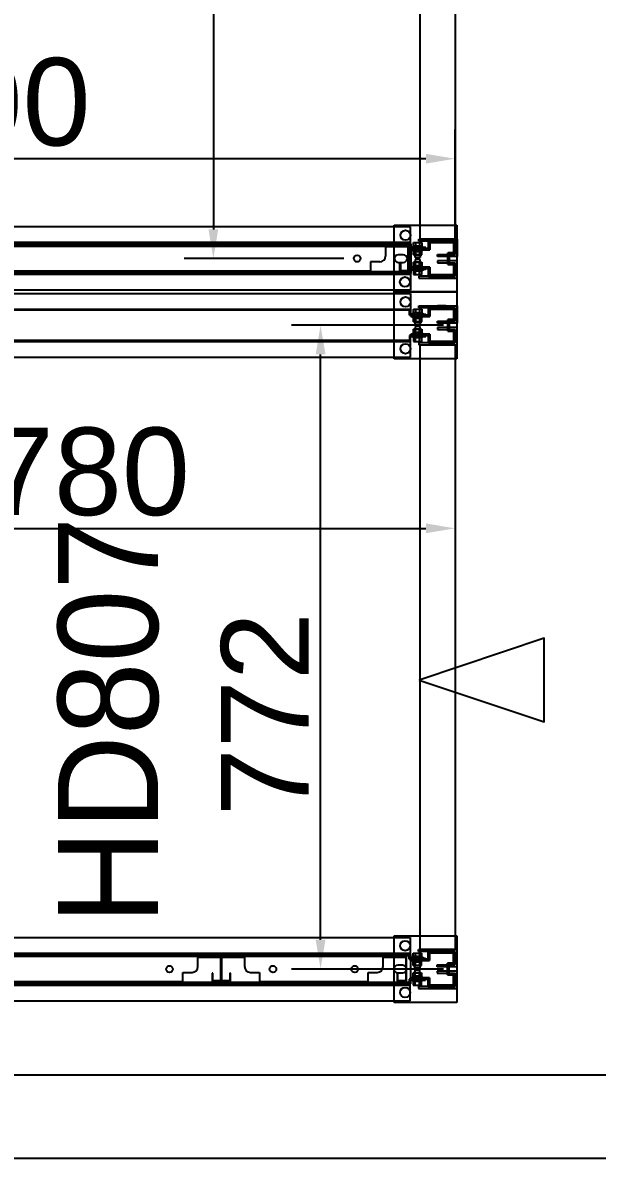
# Model space of a CAD drawing. Header units: millimetres. Extents: x 15382 to 37298, y 7351 to 31127.
# Drawn here: x 32751 to 33439, y 19558 to 20920 of the extents above; entities that cross this region are included whole.
import ezdxf

# ---------------------------------------------------------------- set-up
doc = ezdxf.new("R2010")
doc.units = ezdxf.units.MM
for name, color, linetype in [('02', 3, 'Continuous'), ('03', 6, 'Continuous'), ('04', 30, 'Continuous'), ('05', 12, 'Continuous'), ('111', 7, 'Continuous'), ('113', 3, 'Continuous'), ('114', 6, 'Continuous'), ('115', 30, 'Continuous'), ('116', 12, 'Continuous'), ('444-2', 5, 'Continuous'), ('6', 7, 'Continuous'), ('M40', 3, 'Continuous'), ('M6', 7, 'Continuous'), ('動線', 6, 'Continuous'), ('文字', 7, 'Continuous'), ('標註', 252, 'Continuous'), ('輕隔間', 30, 'Continuous')]:
    doc.layers.add(name, color=color, linetype=linetype)
doc.styles.get("Standard").update_dxf_attribs({"font": 'arial.ttf'})
doc.styles.add('新細明體', font='')
doc.styles.get('新細明體').set_extended_font_data('PMingLiU')
doc.dimstyles.new('ISO-25', dxfattribs={"dimtxt": 2.5, "dimasz": 2.5, "dimexe": 1.25, "dimexo": 0.625, "dimtad": 1, "dimtxsty": 'Standard', "dimcen": 2.5, "dimadec": 0, "dimazin": 0, "dimtfac": 1, "dimtmove": 0, "dimatfit": 3, "dimfxl": 1, "dimarcsym": 0})

# ---------------------------------------------------------------- blocks, each defined once
blk = doc.blocks.new('*D46')
at = {"layer": 'Defpoints', "color": 0, "transparency": 16777216}
for p in [(32488.8, 20535.6), (33268.8, 20535.6), (33268.8, 20313.1)]:
    blk.add_point(p, dxfattribs=at)
at = {"layer": '標註', "color": 0, "lineweight": -2, "transparency": 16777216}
for p, q in [((32488.8, 20528.6), (32488.8, 20278.1)), ((33268.8, 20528.6), (33268.8, 20278.1)), ((32523.8, 20313.1), (33233.8, 20313.1))]:
    blk.add_line(p, q, dxfattribs=at)
at = {"layer": '標註', "color": 0, "transparency": 16777216}
for points in [[(32523.8, 20319), (32523.8, 20307.3), (32488.8, 20313.1)], [(33233.8, 20319), (33233.8, 20307.3), (33268.8, 20313.1)]]:
    blk.add_solid(points, dxfattribs=at)
at = {"layer": '標註', "color": 0, "transparency": 16777216, "insert": (32828.7, 20380.7), "char_height": 105, "attachment_point": 5}
blk.add_mtext('780', dxfattribs=at)
blk = doc.blocks.new('*D47')
at = {"layer": 'Defpoints', "color": 0, "transparency": 16777216}
for p in [(33107.6, 20556.6), (33261.8, 20556.6), (33261.8, 19784.6)]:
    blk.add_point(p, dxfattribs=at)
at = {"layer": '標註', "color": 0, "lineweight": -2, "transparency": 16777216}
for p, q in [((33254.8, 20556.6), (33072.6, 20556.6)), ((33107.6, 19819.6), (33107.6, 20521.6)), ((33254.8, 19784.6), (33072.6, 19784.6))]:
    blk.add_line(p, q, dxfattribs=at)
at = {"layer": '標註', "color": 0, "transparency": 16777216}
for points in [[(33101.8, 20521.6), (33113.5, 20521.6), (33107.6, 20556.6)], [(33101.8, 19819.6), (33113.5, 19819.6), (33107.6, 19784.6)]]:
    blk.add_solid(points, dxfattribs=at)
at = {"layer": '標註', "color": 0, "transparency": 16777216, "insert": (33040.9, 20090.2), "char_height": 105, "attachment_point": 5, "rotation": 90}
blk.add_mtext('772', dxfattribs=at)
blk = doc.blocks.new('*D64')
at = {"layer": 'Defpoints', "color": 0, "transparency": 16777216}
for p in [(32068.8, 20756.4), (32068.8, 20756.4), (33268.8, 20650.1)]:
    blk.add_point(p, dxfattribs=at)
at = {"layer": '標註', "color": 0, "lineweight": -2, "transparency": 16777216}
for p, q in [((33268.8, 20657.1), (33268.8, 20791.4)), ((33233.8, 20756.4), (32103.8, 20756.4)), ((32068.8, 20749.4), (32068.8, 20721.4))]:
    blk.add_line(p, q, dxfattribs=at)
at = {"layer": '標註', "color": 0, "transparency": 16777216}
for points in [[(32103.8, 20762.2), (32103.8, 20750.5), (32068.8, 20756.4)], [(33233.8, 20762.2), (33233.8, 20750.5), (33268.8, 20756.4)]]:
    blk.add_solid(points, dxfattribs=at)
at = {"layer": '標註', "color": 0, "transparency": 16777216, "insert": (32668.8, 20824), "char_height": 105, "attachment_point": 5}
blk.add_mtext('1200', dxfattribs=at)
blk = doc.blocks.new('*D65')
at = {"layer": 'Defpoints', "color": 0, "transparency": 16777216}
for p in [(33142.6, 21558.6), (32979.1, 20636.6), (33142.6, 20636.6)]:
    blk.add_point(p, dxfattribs=at)
at = {"layer": '標註', "color": 0, "lineweight": -2, "transparency": 16777216}
for p, q in [((33135.6, 21558.6), (32944.1, 21558.6)), ((32979.1, 21523.6), (32979.1, 20671.6)), ((33135.6, 20636.6), (32944.1, 20636.6))]:
    blk.add_line(p, q, dxfattribs=at)
at = {"layer": '標註', "color": 0, "transparency": 16777216}
for points in [[(32973.3, 21523.6), (32984.9, 21523.6), (32979.1, 21558.6)], [(32973.3, 20671.6), (32984.9, 20671.6), (32979.1, 20636.6)]]:
    blk.add_solid(points, dxfattribs=at)
at = {"layer": '標註', "color": 0, "transparency": 16777216, "insert": (32911.5, 21097.6), "char_height": 105, "attachment_point": 5, "rotation": 90}
blk.add_mtext('922', dxfattribs=at)

msp = doc.modelspace()

# ---------------------------------------------------------------- linework, layer by layer
at = {"layer": '02'}
for p, q in [((33195.818, 20516.565), (33195.818, 20596.565)), ((33195.818, 20596.565), (33270.818, 20596.565)), ((33270.818, 20596.565), (33270.818, 20516.565)), ((33270.818, 20516.565), (33195.818, 20516.565)), ((33195.818, 19744.565), (33195.818, 19824.565)), ((33195.818, 19824.565), (33270.818, 19824.565)), ((33270.818, 19824.565), (33270.818, 19744.565)), ((33270.818, 19744.565), (33195.818, 19744.565))]:
    msp.add_line(p, q, dxfattribs=at)
at = {"layer": '02', "lineweight": -3}
for centre in [(33209.318, 20584.565), (33209.318, 20528.565), (33209.049, 19812.565), (33209.049, 19756.565)]:
    msp.add_circle(centre, 6, dxfattribs=at)
at = {"layer": '03'}
msp.add_lwpolyline([(33226.818, 19808.065), (33226.818, 20533.065), (33268.818, 20533.065), (33268.818, 19808.065)], close=True, dxfattribs=at)
at = {"layer": '04'}
for p, q in [((32542.317, 20594.565), (33215.318, 20594.565)), ((33215.318, 20594.565), (33215.318, 20569.765)), ((32542.317, 20575.765), (33215.318, 20575.765)), ((33214.118, 20574.565), (32543.517, 20574.565)), ((33214.118, 20574.565), (32543.517, 20574.565)), ((33214.118, 20568.565), (33214.118, 20574.565)), ((33214.118, 20568.565), (33214.118, 20574.565)), ((33233.818, 20568.565), (33214.118, 20568.565)), ((33233.818, 20568.565), (33214.118, 20568.565)), ((33215.318, 20575.765), (33215.318, 20569.765)), ((33215.318, 20569.765), (33233.818, 20569.765)), ((33215.318, 20569.765), (33233.818, 20569.765)), ((33233.818, 20569.765), (33233.818, 20568.565)), ((33233.818, 20569.765), (33233.818, 20568.565)), ((33214.118, 20538.565), (32543.517, 20538.565)), ((33214.118, 20538.565), (32543.517, 20538.565)), ((33233.818, 20544.565), (33214.118, 20544.565)), ((33214.118, 20544.565), (33214.118, 20538.565)), ((33233.818, 20544.565), (33214.118, 20544.565)), ((33214.118, 20544.565), (33214.118, 20538.565)), ((33215.318, 20543.365), (33233.818, 20543.365)), ((33215.318, 20537.365), (33215.318, 20543.365)), ((33215.318, 20543.365), (33233.818, 20543.365)), ((33215.318, 20518.565), (33215.318, 20543.365)), ((33233.818, 20543.365), (33233.818, 20544.565)), ((33233.818, 20543.365), (33233.818, 20544.565)), ((32542.317, 20537.365), (33215.318, 20537.365)), ((32542.317, 20518.565), (33215.318, 20518.565)), ((32542.049, 19822.565), (33215.049, 19822.565)), ((33215.049, 19822.565), (33215.049, 19797.765)), ((32542.049, 19803.765), (33215.049, 19803.765)), ((33213.849, 19802.565), (32543.249, 19802.565)), ((33213.849, 19802.565), (32543.249, 19802.565)), ((33213.849, 19796.565), (33213.849, 19802.565)), ((33213.849, 19796.565), (33213.849, 19802.565)), ((33215.049, 19803.765), (33215.049, 19797.765)), ((33233.549, 19796.565), (33213.849, 19796.565)), ((33233.549, 19796.565), (33213.849, 19796.565)), ((33215.049, 19797.765), (33233.549, 19797.765)), ((33215.049, 19797.765), (33233.549, 19797.765)), ((33233.549, 19797.765), (33233.549, 19796.565)), ((33233.549, 19797.765), (33233.549, 19796.565)), ((32542.049, 19765.365), (33215.049, 19765.365)), ((33213.849, 19766.565), (32543.249, 19766.565)), ((33213.849, 19766.565), (32543.249, 19766.565)), ((33233.549, 19772.565), (33213.849, 19772.565)), ((33213.849, 19772.565), (33213.849, 19766.565)), ((33233.549, 19772.565), (33213.849, 19772.565)), ((33213.849, 19772.565), (33213.849, 19766.565)), ((33215.049, 19771.365), (33233.549, 19771.365)), ((33215.049, 19765.365), (33215.049, 19771.365)), ((33215.049, 19771.365), (33233.549, 19771.365)), ((33215.049, 19746.565), (33215.049, 19771.365)), ((33233.549, 19771.365), (33233.549, 19772.565)), ((33233.549, 19771.365), (33233.549, 19772.565)), ((32542.049, 19746.565), (33215.049, 19746.565))]:
    msp.add_line(p, q, dxfattribs=at)
at = {"layer": '04', "lineweight": -3}
for p, q in [((33227.318, 20569.765), (33220.318, 20569.765)), ((33220.318, 20569.765), (33220.318, 20568.565)), ((33223.818, 20569.765), (33220.318, 20569.765)), ((33220.318, 20569.765), (33220.318, 20568.565)), ((33220.318, 20568.565), (33227.318, 20568.565)), ((33220.318, 20568.565), (33223.818, 20568.565)), ((33223.818, 20568.565), (33223.818, 20569.765)), ((33227.318, 20568.565), (33227.318, 20569.765)), ((33220.318, 20543.365), (33220.318, 20544.565)), ((33220.318, 20544.565), (33227.318, 20544.565)), ((33220.318, 20543.365), (33220.318, 20544.565)), ((33220.318, 20544.565), (33223.818, 20544.565)), ((33227.318, 20543.365), (33220.318, 20543.365)), ((33223.818, 20543.365), (33220.318, 20543.365)), ((33223.818, 20544.565), (33223.818, 20543.365)), ((33227.318, 20544.565), (33227.318, 20543.365)), ((33227.049, 19797.765), (33220.049, 19797.765)), ((33220.049, 19797.765), (33220.049, 19796.565)), ((33223.549, 19797.765), (33220.049, 19797.765)), ((33220.049, 19797.765), (33220.049, 19796.565)), ((33220.049, 19796.565), (33227.049, 19796.565)), ((33220.049, 19796.565), (33223.549, 19796.565)), ((33223.549, 19796.565), (33223.549, 19797.765)), ((33227.049, 19796.565), (33227.049, 19797.765)), ((33220.049, 19771.365), (33220.049, 19772.565)), ((33220.049, 19772.565), (33227.049, 19772.565)), ((33220.049, 19771.365), (33220.049, 19772.565)), ((33220.049, 19772.565), (33223.549, 19772.565)), ((33227.049, 19771.365), (33220.049, 19771.365)), ((33223.549, 19771.365), (33220.049, 19771.365)), ((33223.549, 19772.565), (33223.549, 19771.365)), ((33227.049, 19772.565), (33227.049, 19771.365))]:
    msp.add_line(p, q, dxfattribs=at)
at = {"layer": '05'}
for p, q in [((33225.318, 20577.565), (33225.318, 20580.065)), ((33225.318, 20580.065), (33271.318, 20580.065)), ((33247.839, 20577.565), (33247.839, 20580.065)), ((33252.818, 20577.565), (33252.818, 20580.065)), ((33257.796, 20577.565), (33257.796, 20580.065)), ((33271.318, 20580.065), (33271.318, 20560.565)), ((33268.818, 20577.565), (33225.318, 20577.565)), ((33268.818, 20561.565), (33268.818, 20577.565)), ((33247.818, 20559.065), (33247.818, 20561.565)), ((33247.818, 20561.565), (33268.818, 20561.565)), ((33271.318, 20559.065), (33247.818, 20559.065)), ((33271.318, 20554.065), (33247.818, 20554.065)), ((33247.818, 20554.065), (33247.818, 20551.565)), ((33247.818, 20551.565), (33268.818, 20551.565)), ((33268.818, 20551.565), (33268.818, 20535.565)), ((33271.318, 20561.565), (33271.318, 20559.065)), ((33271.318, 20551.565), (33271.318, 20554.065)), ((33271.318, 20533.065), (33271.318, 20552.565)), ((33268.818, 20535.565), (33225.318, 20535.565)), ((33225.318, 20535.565), (33225.318, 20533.065)), ((33225.318, 20533.065), (33271.318, 20533.065)), ((33225.049, 19805.565), (33225.049, 19808.065)), ((33225.049, 19808.065), (33271.049, 19808.065)), ((33268.549, 19805.565), (33225.049, 19805.565)), ((33247.571, 19805.565), (33247.571, 19808.065)), ((33252.549, 19805.565), (33252.549, 19808.065)), ((33257.527, 19805.565), (33257.527, 19808.065)), ((33268.549, 19789.565), (33268.549, 19805.565)), ((33271.049, 19808.065), (33271.049, 19788.565)), ((33247.549, 19787.065), (33247.549, 19789.565)), ((33247.549, 19789.565), (33268.549, 19789.565)), ((33271.049, 19789.565), (33271.049, 19787.065)), ((33271.049, 19787.065), (33247.549, 19787.065)), ((33271.049, 19782.065), (33247.549, 19782.065)), ((33247.549, 19782.065), (33247.549, 19779.565)), ((33247.549, 19779.565), (33268.549, 19779.565)), ((33268.549, 19779.565), (33268.549, 19763.565)), ((33271.049, 19779.565), (33271.049, 19782.065)), ((33271.049, 19761.065), (33271.049, 19780.565)), ((33268.549, 19763.565), (33225.049, 19763.565)), ((33225.049, 19763.565), (33225.049, 19761.065)), ((33225.049, 19761.065), (33271.049, 19761.065))]:
    msp.add_line(p, q, dxfattribs=at)
at = {"layer": '05', "lineweight": -3}
for p, q in [((33257.796, 20580.065), (33247.839, 20580.065)), ((33247.839, 20580.065), (33247.839, 20577.565)), ((33252.818, 20580.065), (33247.839, 20580.065)), ((33247.839, 20580.065), (33247.839, 20577.565)), ((33252.818, 20577.565), (33252.818, 20580.065)), ((33257.796, 20577.565), (33257.796, 20580.065)), ((33247.839, 20577.565), (33257.796, 20577.565)), ((33247.839, 20577.565), (33252.818, 20577.565)), ((33257.527, 19808.065), (33247.571, 19808.065)), ((33247.571, 19808.065), (33247.571, 19805.565)), ((33252.549, 19808.065), (33247.571, 19808.065)), ((33247.571, 19808.065), (33247.571, 19805.565)), ((33247.571, 19805.565), (33257.527, 19805.565)), ((33247.571, 19805.565), (33252.549, 19805.565)), ((33252.549, 19805.565), (33252.549, 19808.065)), ((33257.527, 19805.565), (33257.527, 19808.065))]:
    msp.add_line(p, q, dxfattribs=at)
at = {"layer": '111'}
for p, q in [((33216.318, 20654.165), (32122.317, 20654.165)), ((33216.318, 20618.965), (33216.318, 20654.165)), ((33196.318, 20636.565), (33196.318, 20636.565)), ((33206.818, 20641.065), (33200.818, 20641.065)), ((33211.318, 20636.565), (33211.318, 20636.565)), ((33200.818, 20632.065), (33206.818, 20632.065)), ((32122.317, 20618.965), (33216.318, 20618.965))]:
    msp.add_line(p, q, dxfattribs=at)
for centre, start, end in [((33200.818, 20636.565), 90, 180), ((33200.818, 20636.565), 180, 270), ((33206.818, 20636.565), 0, 90), ((33206.818, 20636.565), 270, 0)]:
    msp.add_arc(centre, 4.5, start, end, dxfattribs=at)
at = {"layer": '113'}
for p, q in [((33195.818, 20596.565), (33195.818, 20676.565)), ((33195.818, 20676.565), (33270.818, 20676.565)), ((33270.818, 20676.565), (33270.818, 20596.565)), ((33270.818, 20596.565), (33195.818, 20596.565))]:
    msp.add_line(p, q, dxfattribs=at)
at = {"layer": '113', "lineweight": -3}
for centre in [(33209.318, 20664.565), (33208.818, 20608.565)]:
    msp.add_circle(centre, 6, dxfattribs=at)
at = {"layer": '114'}
msp.add_lwpolyline([(33226.818, 20660.065), (33226.818, 21535.065), (33268.818, 21535.065), (33268.818, 20660.065)], close=True, dxfattribs=at)
at = {"layer": '115'}
for p, q in [((33215.318, 20674.565), (32122.317, 20674.565)), ((33215.318, 20649.765), (33215.318, 20674.565)), ((33215.318, 20655.765), (32122.317, 20655.765)), ((32123.517, 20654.565), (33214.118, 20654.565)), ((32123.517, 20654.565), (33214.118, 20654.565)), ((33214.118, 20654.565), (33214.118, 20648.565)), ((33214.118, 20654.565), (33214.118, 20648.565)), ((33214.118, 20648.565), (33233.818, 20648.565)), ((33214.118, 20648.565), (33233.818, 20648.565)), ((33215.318, 20649.765), (33215.318, 20655.765)), ((33233.818, 20649.765), (33215.318, 20649.765)), ((33233.818, 20649.765), (33215.318, 20649.765)), ((33233.818, 20648.565), (33233.818, 20649.765)), ((33233.818, 20648.565), (33233.818, 20649.765)), ((33214.118, 20618.565), (33214.118, 20624.565)), ((33214.118, 20624.565), (33233.818, 20624.565)), ((33214.118, 20618.565), (33214.118, 20624.565)), ((33214.118, 20624.565), (33233.818, 20624.565)), ((33233.818, 20623.365), (33215.318, 20623.365)), ((33215.318, 20623.365), (33215.318, 20617.365)), ((33233.818, 20623.365), (33215.318, 20623.365)), ((33215.318, 20623.365), (33215.318, 20598.565)), ((33233.818, 20624.565), (33233.818, 20623.365)), ((33233.818, 20624.565), (33233.818, 20623.365)), ((33215.318, 20617.365), (32122.317, 20617.365)), ((32123.517, 20618.565), (33214.118, 20618.565)), ((32123.517, 20618.565), (33214.118, 20618.565)), ((33215.318, 20598.565), (32122.317, 20598.565))]:
    msp.add_line(p, q, dxfattribs=at)
at = {"layer": '115', "lineweight": -3}
for p, q in [((33227.318, 20649.765), (33220.318, 20649.765)), ((33220.318, 20649.765), (33220.318, 20648.565)), ((33223.818, 20649.765), (33220.318, 20649.765)), ((33220.318, 20649.765), (33220.318, 20648.565)), ((33220.318, 20648.565), (33227.318, 20648.565)), ((33220.318, 20648.565), (33223.818, 20648.565)), ((33223.818, 20648.565), (33223.818, 20649.765)), ((33227.318, 20648.565), (33227.318, 20649.765)), ((33220.318, 20623.365), (33220.318, 20624.565)), ((33220.318, 20624.565), (33227.318, 20624.565)), ((33220.318, 20623.365), (33220.318, 20624.565)), ((33220.318, 20624.565), (33223.818, 20624.565)), ((33227.318, 20623.365), (33220.318, 20623.365)), ((33223.818, 20623.365), (33220.318, 20623.365)), ((33223.818, 20624.565), (33223.818, 20623.365)), ((33227.318, 20624.565), (33227.318, 20623.365))]:
    msp.add_line(p, q, dxfattribs=at)
at = {"layer": '116'}
for p, q in [((33225.318, 20657.565), (33225.318, 20660.065)), ((33225.318, 20660.065), (33271.318, 20660.065)), ((33268.818, 20657.565), (33225.318, 20657.565)), ((33247.839, 20657.565), (33247.839, 20660.065)), ((33252.818, 20657.565), (33252.818, 20660.065)), ((33257.796, 20657.565), (33257.796, 20660.065)), ((33268.818, 20641.565), (33268.818, 20657.565)), ((33271.318, 20660.065), (33271.318, 20640.565)), ((33247.818, 20639.065), (33247.818, 20641.565)), ((33247.818, 20641.565), (33268.818, 20641.565)), ((33271.318, 20639.065), (33247.818, 20639.065)), ((33271.318, 20634.065), (33247.818, 20634.065)), ((33247.818, 20634.065), (33247.818, 20631.565)), ((33271.318, 20641.565), (33271.318, 20639.065)), ((33271.318, 20631.565), (33271.318, 20634.065)), ((33247.818, 20631.565), (33268.818, 20631.565)), ((33268.818, 20631.565), (33268.818, 20615.565)), ((33271.318, 20613.065), (33271.318, 20632.565)), ((33268.818, 20615.565), (33225.318, 20615.565)), ((33225.318, 20615.565), (33225.318, 20613.065)), ((33225.318, 20613.065), (33271.318, 20613.065)), ((33247.839, 20615.565), (33247.839, 20613.065)), ((33252.818, 20615.565), (33252.818, 20613.065)), ((33257.796, 20615.565), (33257.796, 20613.065))]:
    msp.add_line(p, q, dxfattribs=at)
at = {"layer": '116', "lineweight": -3}
for p, q in [((33257.796, 20660.065), (33247.839, 20660.065)), ((33247.839, 20660.065), (33247.839, 20657.565)), ((33252.818, 20660.065), (33247.839, 20660.065)), ((33247.839, 20660.065), (33247.839, 20657.565)), ((33247.839, 20657.565), (33257.796, 20657.565)), ((33247.839, 20657.565), (33252.818, 20657.565)), ((33252.818, 20657.565), (33252.818, 20660.065)), ((33257.796, 20657.565), (33257.796, 20660.065)), ((33252.818, 20615.565), (33247.839, 20615.565)), ((33247.839, 20615.565), (33247.839, 20613.065)), ((33257.796, 20615.565), (33247.839, 20615.565)), ((33247.839, 20615.565), (33247.839, 20613.065)), ((33247.839, 20613.065), (33252.818, 20613.065)), ((33247.839, 20613.065), (33257.796, 20613.065)), ((33252.818, 20613.065), (33252.818, 20615.565)), ((33257.796, 20613.065), (33257.796, 20615.565))]:
    msp.add_line(p, q, dxfattribs=at)
at = {"layer": '444-2'}
for p, q in [((32669.518, 20651.565), (33213.518, 20651.565)), ((33212.718, 20650.765), (33185.518, 20650.765)), ((33185.518, 20650.765), (33185.518, 20639.565)), ((33212.718, 20622.365), (33212.718, 20650.765)), ((33213.518, 20651.565), (33213.518, 20621.565)), ((33167.518, 20621.565), (32715.518, 20621.565)), ((33178.518, 20632.565), (33167.518, 20632.565)), ((33167.518, 20632.565), (33167.518, 20621.565)), ((33202.518, 20621.565), (33202.518, 20631.565)), ((33202.518, 20631.565), (33203.318, 20631.565)), ((33213.518, 20621.565), (33202.518, 20621.565)), ((33203.318, 20631.565), (33203.318, 20622.365)), ((33203.318, 20622.365), (33212.718, 20622.365)), ((32988.549, 19799.565), (32544.549, 19799.565)), ((32960.549, 19787.565), (32960.549, 19798.765)), ((32960.549, 19798.765), (32987.749, 19798.765)), ((32988.549, 19799.565), (32987.749, 19799.565)), ((32987.749, 19798.765), (32987.749, 19770.365)), ((32988.549, 19798.765), (32988.549, 19799.565)), ((32988.549, 19769.565), (32988.549, 19799.565)), ((33210.549, 19799.565), (32988.549, 19799.565)), ((32988.549, 19799.565), (32988.549, 19769.565)), ((32989.349, 19770.365), (32989.349, 19798.765)), ((32989.349, 19798.765), (33016.549, 19798.765)), ((33016.549, 19798.765), (33016.549, 19787.565)), ((33182.549, 19787.565), (33182.549, 19798.765)), ((33182.549, 19798.765), (33209.749, 19798.765)), ((33210.549, 19799.565), (33209.749, 19799.565)), ((33209.749, 19798.765), (33209.749, 19770.365)), ((33210.549, 19798.765), (33210.549, 19799.565)), ((33210.549, 19769.565), (33210.549, 19799.565)), ((32942.549, 19769.565), (32942.549, 19780.565)), ((32942.549, 19780.565), (32953.549, 19780.565)), ((32978.349, 19779.565), (32977.549, 19779.565)), ((32977.549, 19779.565), (32977.549, 19769.565)), ((32978.349, 19770.365), (32978.349, 19779.565)), ((32999.549, 19779.565), (32998.749, 19779.565)), ((32998.749, 19779.565), (32998.749, 19770.365)), ((32999.549, 19769.565), (32999.549, 19779.565)), ((33023.549, 19780.565), (33034.549, 19780.565)), ((33034.549, 19780.565), (33034.549, 19769.565)), ((33164.549, 19769.565), (33164.549, 19780.565)), ((33164.549, 19780.565), (33175.549, 19780.565)), ((33200.349, 19779.565), (33199.549, 19779.565)), ((33199.549, 19779.565), (33199.549, 19769.565)), ((33200.349, 19770.365), (33200.349, 19779.565)), ((32590.549, 19769.565), (32942.549, 19769.565)), ((32977.549, 19769.565), (32988.549, 19769.565)), ((32987.749, 19770.365), (32978.349, 19770.365)), ((32988.549, 19769.565), (32999.549, 19769.565)), ((32998.749, 19770.365), (32989.349, 19770.365)), ((33034.549, 19769.565), (33164.549, 19769.565)), ((33199.549, 19769.565), (33210.549, 19769.565)), ((33209.749, 19770.365), (33200.349, 19770.365))]:
    msp.add_line(p, q, dxfattribs=at)
for centre in [(33151.518, 20636.565), (32926.549, 19784.565), (33050.549, 19784.565), (33148.549, 19784.565)]:
    msp.add_circle(centre, 4, dxfattribs=at)
for centre, start, end in [((33178.518, 20639.565), 270, 0), ((32953.549, 19787.565), 270, 0), ((33023.549, 19787.565), 180, 270), ((33175.549, 19787.565), 270, 0)]:
    msp.add_arc(centre, 7, start, end, dxfattribs=at)
at = {"layer": '6'}
for p, q in [((33216.318, 20654.165), (32122.317, 20654.165)), ((32122.317, 20652.565), (33216.318, 20652.565)), ((33216.318, 20652.565), (33216.318, 20654.165)), ((33216.318, 20620.565), (32122.317, 20620.565)), ((33216.318, 20618.965), (33216.318, 20620.565)), ((32122.317, 20618.965), (33216.318, 20618.965)), ((32541.549, 19802.165), (33215.549, 19802.165)), ((32541.549, 19802.165), (33215.549, 19802.165)), ((33215.549, 19802.165), (33215.549, 19800.565)), ((33215.549, 19802.165), (33215.549, 19766.965)), ((33215.549, 19800.565), (32541.549, 19800.565)), ((33206.049, 19789.065), (33200.049, 19789.065)), ((33195.549, 19784.565), (33195.549, 19784.565)), ((33200.049, 19780.065), (33206.049, 19780.065)), ((33210.549, 19784.565), (33210.549, 19784.565)), ((33215.549, 19768.565), (32541.549, 19768.565)), ((32541.549, 19766.965), (33215.549, 19766.965)), ((33215.549, 19766.965), (32541.549, 19766.965)), ((33215.549, 19766.965), (33215.549, 19768.565))]:
    msp.add_line(p, q, dxfattribs=at)
for centre, start, end in [((33200.049, 19784.565), 90, 180), ((33206.049, 19784.565), 0, 90), ((33200.049, 19784.565), 180, 270), ((33206.049, 19784.565), 270, 0)]:
    msp.add_arc(centre, 4.5, start, end, dxfattribs=at)
at = {"layer": 'M40'}
for p, q in [((33215.818, 20646.965), (33215.818, 20648.565)), ((33215.818, 20648.565), (33236.818, 20648.565)), ((33236.818, 20648.565), (33215.818, 20648.565)), ((33215.818, 20648.565), (33215.818, 20646.965)), ((33238.418, 20646.965), (33215.818, 20646.965)), ((33215.818, 20646.965), (33238.418, 20646.965)), ((33220.318, 20648.565), (33220.318, 20646.965)), ((33223.818, 20648.565), (33223.818, 20646.965)), ((33227.318, 20648.565), (33227.318, 20646.965)), ((33236.818, 20648.565), (33236.818, 20657.565)), ((33236.818, 20657.565), (33268.818, 20657.565)), ((33268.818, 20657.565), (33236.818, 20657.565)), ((33236.818, 20657.565), (33236.818, 20648.565)), ((33238.418, 20646.965), (33236.818, 20646.965)), ((33267.218, 20655.965), (33238.418, 20655.965)), ((33238.418, 20655.965), (33238.418, 20646.965)), ((33238.418, 20646.965), (33238.418, 20655.965)), ((33238.418, 20655.965), (33267.218, 20655.965)), ((33238.418, 20648.565), (33238.418, 20646.965)), ((33249.568, 20655.965), (33249.568, 20657.565)), ((33252.818, 20655.965), (33252.818, 20657.565)), ((33256.068, 20655.965), (33256.068, 20657.565)), ((33267.218, 20643.665), (33267.218, 20655.965)), ((33267.218, 20655.965), (33267.218, 20643.665)), ((33268.818, 20657.565), (33268.818, 20642.065)), ((33268.818, 20642.065), (33268.818, 20657.565)), ((33260.218, 20629.465), (33260.218, 20643.665)), ((33260.218, 20643.665), (33267.218, 20643.665)), ((33267.218, 20643.665), (33260.218, 20643.665)), ((33260.218, 20643.665), (33260.218, 20629.465)), ((33268.818, 20642.065), (33261.818, 20642.065)), ((33261.818, 20642.065), (33261.818, 20631.065)), ((33261.818, 20631.065), (33261.818, 20642.065)), ((33261.818, 20642.065), (33268.818, 20642.065)), ((33215.818, 20624.565), (33215.818, 20626.165)), ((33215.818, 20626.165), (33238.418, 20626.165)), ((33238.418, 20626.165), (33215.818, 20626.165)), ((33215.818, 20626.165), (33215.818, 20624.565)), ((33236.818, 20624.565), (33215.818, 20624.565)), ((33215.818, 20624.565), (33236.818, 20624.565)), ((33220.318, 20626.165), (33220.318, 20624.565)), ((33223.818, 20626.165), (33223.818, 20624.565)), ((33227.318, 20626.165), (33227.318, 20624.565)), ((33238.418, 20626.165), (33236.818, 20626.165)), ((33236.818, 20615.565), (33236.818, 20624.565)), ((33236.818, 20624.565), (33236.818, 20615.565)), ((33238.418, 20626.165), (33238.418, 20617.165)), ((33238.418, 20624.565), (33238.418, 20626.165)), ((33238.418, 20617.165), (33238.418, 20626.165)), ((33261.818, 20631.065), (33260.218, 20631.065)), ((33267.218, 20629.465), (33260.218, 20629.465)), ((33260.218, 20629.465), (33267.218, 20629.465)), ((33261.818, 20631.065), (33268.818, 20631.065)), ((33268.818, 20631.065), (33261.818, 20631.065)), ((33267.218, 20617.165), (33267.218, 20629.465)), ((33267.218, 20629.465), (33267.218, 20617.165)), ((33268.818, 20631.065), (33268.818, 20615.565)), ((33268.818, 20615.565), (33268.818, 20631.065)), ((33268.818, 20615.565), (33236.818, 20615.565)), ((33236.818, 20615.565), (33268.818, 20615.565)), ((33238.418, 20617.165), (33267.218, 20617.165)), ((33267.218, 20617.165), (33238.418, 20617.165)), ((33215.818, 20566.965), (33215.818, 20568.565)), ((33215.818, 20568.565), (33236.818, 20568.565)), ((33236.818, 20568.565), (33215.818, 20568.565)), ((33215.818, 20568.565), (33215.818, 20566.965)), ((33238.418, 20566.965), (33215.818, 20566.965)), ((33215.818, 20566.965), (33238.418, 20566.965)), ((33220.318, 20568.565), (33220.318, 20566.965)), ((33223.818, 20568.565), (33223.818, 20566.965)), ((33227.318, 20568.565), (33227.318, 20566.965)), ((33236.818, 20568.565), (33236.818, 20577.565)), ((33236.818, 20577.565), (33268.818, 20577.565)), ((33268.818, 20577.565), (33236.818, 20577.565)), ((33236.818, 20577.565), (33236.818, 20568.565)), ((33238.418, 20566.965), (33236.818, 20566.965)), ((33267.218, 20575.965), (33238.418, 20575.965)), ((33238.418, 20575.965), (33238.418, 20566.965)), ((33238.418, 20566.965), (33238.418, 20575.965)), ((33238.418, 20575.965), (33267.218, 20575.965)), ((33238.418, 20568.565), (33238.418, 20566.965)), ((33249.568, 20575.965), (33249.568, 20577.565)), ((33252.818, 20575.965), (33252.818, 20577.565)), ((33256.068, 20575.965), (33256.068, 20577.565)), ((33267.218, 20563.665), (33267.218, 20575.965)), ((33267.218, 20575.965), (33267.218, 20563.665)), ((33268.818, 20577.565), (33268.818, 20562.065)), ((33268.818, 20562.065), (33268.818, 20577.565)), ((33260.218, 20549.465), (33260.218, 20563.665)), ((33260.218, 20563.665), (33267.218, 20563.665)), ((33267.218, 20563.665), (33260.218, 20563.665)), ((33260.218, 20563.665), (33260.218, 20549.465)), ((33268.818, 20562.065), (33261.818, 20562.065)), ((33261.818, 20562.065), (33261.818, 20551.065)), ((33261.818, 20551.065), (33261.818, 20562.065)), ((33261.818, 20562.065), (33268.818, 20562.065)), ((33215.818, 20544.565), (33215.818, 20546.165)), ((33215.818, 20546.165), (33238.418, 20546.165)), ((33238.418, 20546.165), (33215.818, 20546.165)), ((33215.818, 20546.165), (33215.818, 20544.565)), ((33236.818, 20544.565), (33215.818, 20544.565)), ((33215.818, 20544.565), (33236.818, 20544.565)), ((33220.318, 20546.165), (33220.318, 20544.565)), ((33223.818, 20546.165), (33223.818, 20544.565)), ((33227.318, 20546.165), (33227.318, 20544.565)), ((33238.418, 20546.165), (33236.818, 20546.165)), ((33236.818, 20535.565), (33236.818, 20544.565)), ((33236.818, 20544.565), (33236.818, 20535.565)), ((33238.418, 20546.165), (33238.418, 20537.165)), ((33238.418, 20544.565), (33238.418, 20546.165)), ((33238.418, 20537.165), (33238.418, 20546.165)), ((33261.818, 20551.065), (33260.218, 20551.065)), ((33267.218, 20549.465), (33260.218, 20549.465)), ((33260.218, 20549.465), (33267.218, 20549.465)), ((33261.818, 20551.065), (33268.818, 20551.065)), ((33268.818, 20551.065), (33261.818, 20551.065)), ((33267.218, 20537.165), (33267.218, 20549.465)), ((33267.218, 20549.465), (33267.218, 20537.165)), ((33268.818, 20551.065), (33268.818, 20535.565)), ((33268.818, 20535.565), (33268.818, 20551.065)), ((33268.818, 20535.565), (33236.818, 20535.565)), ((33236.818, 20535.565), (33268.818, 20535.565)), ((33238.418, 20537.165), (33267.218, 20537.165)), ((33267.218, 20537.165), (33238.418, 20537.165)), ((33236.549, 19796.565), (33236.549, 19805.565)), ((33236.549, 19805.565), (33268.549, 19805.565)), ((33268.549, 19805.565), (33236.549, 19805.565)), ((33236.549, 19805.565), (33236.549, 19796.565)), ((33266.949, 19803.965), (33238.149, 19803.965)), ((33238.149, 19803.965), (33238.149, 19794.965)), ((33238.149, 19794.965), (33238.149, 19803.965)), ((33238.149, 19803.965), (33266.949, 19803.965)), ((33249.299, 19803.965), (33249.299, 19805.565)), ((33252.549, 19803.965), (33252.549, 19805.565)), ((33255.799, 19803.965), (33255.799, 19805.565)), ((33266.949, 19791.665), (33266.949, 19803.965)), ((33266.949, 19803.965), (33266.949, 19791.665)), ((33268.549, 19805.565), (33268.549, 19790.065)), ((33268.549, 19790.065), (33268.549, 19805.565)), ((33215.549, 19794.965), (33215.549, 19796.565)), ((33215.549, 19796.565), (33236.549, 19796.565)), ((33236.549, 19796.565), (33215.549, 19796.565)), ((33215.549, 19796.565), (33215.549, 19794.965)), ((33238.149, 19794.965), (33215.549, 19794.965)), ((33215.549, 19794.965), (33238.149, 19794.965)), ((33220.049, 19796.565), (33220.049, 19794.965)), ((33223.549, 19796.565), (33223.549, 19794.965)), ((33227.049, 19796.565), (33227.049, 19794.965)), ((33238.149, 19794.965), (33236.549, 19794.965)), ((33238.149, 19796.565), (33238.149, 19794.965)), ((33259.949, 19777.465), (33259.949, 19791.665)), ((33259.949, 19791.665), (33266.949, 19791.665)), ((33266.949, 19791.665), (33259.949, 19791.665)), ((33259.949, 19791.665), (33259.949, 19777.465)), ((33268.549, 19790.065), (33261.549, 19790.065)), ((33261.549, 19790.065), (33261.549, 19779.065)), ((33261.549, 19779.065), (33261.549, 19790.065)), ((33261.549, 19790.065), (33268.549, 19790.065)), ((33261.549, 19779.065), (33259.949, 19779.065)), ((33266.949, 19777.465), (33259.949, 19777.465)), ((33259.949, 19777.465), (33266.949, 19777.465)), ((33261.549, 19779.065), (33268.549, 19779.065)), ((33268.549, 19779.065), (33261.549, 19779.065)), ((33266.949, 19765.165), (33266.949, 19777.465)), ((33266.949, 19777.465), (33266.949, 19765.165)), ((33268.549, 19779.065), (33268.549, 19763.565)), ((33268.549, 19763.565), (33268.549, 19779.065)), ((33215.549, 19772.565), (33215.549, 19774.165)), ((33215.549, 19774.165), (33238.149, 19774.165)), ((33238.149, 19774.165), (33215.549, 19774.165)), ((33215.549, 19774.165), (33215.549, 19772.565)), ((33236.549, 19772.565), (33215.549, 19772.565)), ((33215.549, 19772.565), (33236.549, 19772.565)), ((33220.049, 19774.165), (33220.049, 19772.565)), ((33223.549, 19774.165), (33223.549, 19772.565)), ((33227.049, 19774.165), (33227.049, 19772.565)), ((33238.149, 19774.165), (33236.549, 19774.165)), ((33236.549, 19763.565), (33236.549, 19772.565)), ((33236.549, 19772.565), (33236.549, 19763.565)), ((33268.549, 19763.565), (33236.549, 19763.565)), ((33236.549, 19763.565), (33268.549, 19763.565)), ((33238.149, 19774.165), (33238.149, 19765.165)), ((33238.149, 19772.565), (33238.149, 19774.165)), ((33238.149, 19765.165), (33238.149, 19774.165)), ((33238.149, 19765.165), (33266.949, 19765.165)), ((33266.949, 19765.165), (33238.149, 19765.165))]:
    msp.add_line(p, q, dxfattribs=at)
at = {"layer": 'M40', "lineweight": -3}
for p, q in [((33227.318, 20648.565), (33220.318, 20648.565)), ((33220.318, 20648.565), (33220.318, 20646.965)), ((33223.818, 20648.565), (33220.318, 20648.565)), ((33220.318, 20648.565), (33220.318, 20646.965)), ((33220.318, 20646.965), (33227.318, 20646.965)), ((33220.318, 20646.965), (33223.818, 20646.965)), ((33223.818, 20646.965), (33223.818, 20648.565)), ((33227.318, 20646.965), (33227.318, 20648.565)), ((33256.068, 20657.565), (33249.568, 20657.565)), ((33249.568, 20657.565), (33249.568, 20655.965)), ((33252.818, 20657.565), (33249.568, 20657.565)), ((33249.568, 20657.565), (33249.568, 20655.965)), ((33249.568, 20655.965), (33256.068, 20655.965)), ((33249.568, 20655.965), (33252.818, 20655.965)), ((33252.818, 20655.965), (33252.818, 20657.565)), ((33256.068, 20655.965), (33256.068, 20657.565)), ((33260.218, 20631.065), (33260.218, 20642.065)), ((33260.218, 20642.065), (33261.818, 20642.065)), ((33260.218, 20636.565), (33260.218, 20631.065)), ((33261.818, 20636.565), (33260.218, 20636.565)), ((33261.818, 20642.065), (33261.818, 20631.065)), ((33261.818, 20631.065), (33261.818, 20636.565)), ((33220.318, 20624.565), (33220.318, 20626.165)), ((33220.318, 20626.165), (33227.318, 20626.165)), ((33220.318, 20624.565), (33220.318, 20626.165)), ((33220.318, 20626.165), (33223.818, 20626.165)), ((33227.318, 20624.565), (33220.318, 20624.565)), ((33223.818, 20624.565), (33220.318, 20624.565)), ((33223.818, 20626.165), (33223.818, 20624.565)), ((33227.318, 20626.165), (33227.318, 20624.565)), ((33261.818, 20631.065), (33260.218, 20631.065)), ((33260.218, 20631.065), (33261.818, 20631.065)), ((33256.068, 20617.165), (33249.568, 20617.165)), ((33249.568, 20617.165), (33249.568, 20615.565)), ((33252.818, 20617.165), (33249.568, 20617.165)), ((33249.568, 20617.165), (33249.568, 20615.565)), ((33249.568, 20615.565), (33256.068, 20615.565)), ((33249.568, 20615.565), (33252.818, 20615.565)), ((33252.818, 20615.565), (33252.818, 20617.165)), ((33256.068, 20615.565), (33256.068, 20617.165)), ((33227.318, 20568.565), (33220.318, 20568.565)), ((33220.318, 20568.565), (33220.318, 20566.965)), ((33223.818, 20568.565), (33220.318, 20568.565)), ((33220.318, 20568.565), (33220.318, 20566.965)), ((33220.318, 20566.965), (33227.318, 20566.965)), ((33220.318, 20566.965), (33223.818, 20566.965)), ((33223.818, 20566.965), (33223.818, 20568.565)), ((33227.318, 20566.965), (33227.318, 20568.565)), ((33256.068, 20577.565), (33249.568, 20577.565)), ((33249.568, 20577.565), (33249.568, 20575.965)), ((33252.818, 20577.565), (33249.568, 20577.565)), ((33249.568, 20577.565), (33249.568, 20575.965)), ((33249.568, 20575.965), (33256.068, 20575.965)), ((33249.568, 20575.965), (33252.818, 20575.965)), ((33252.818, 20575.965), (33252.818, 20577.565)), ((33256.068, 20575.965), (33256.068, 20577.565)), ((33260.218, 20551.065), (33260.218, 20562.065)), ((33260.218, 20562.065), (33261.818, 20562.065)), ((33260.218, 20556.565), (33260.218, 20551.065)), ((33261.818, 20556.565), (33260.218, 20556.565)), ((33261.818, 20562.065), (33261.818, 20551.065)), ((33261.818, 20551.065), (33261.818, 20556.565)), ((33220.318, 20544.565), (33220.318, 20546.165)), ((33220.318, 20546.165), (33227.318, 20546.165)), ((33220.318, 20544.565), (33220.318, 20546.165)), ((33220.318, 20546.165), (33223.818, 20546.165)), ((33227.318, 20544.565), (33220.318, 20544.565)), ((33223.818, 20544.565), (33220.318, 20544.565)), ((33223.818, 20546.165), (33223.818, 20544.565)), ((33227.318, 20546.165), (33227.318, 20544.565)), ((33261.818, 20551.065), (33260.218, 20551.065)), ((33260.218, 20551.065), (33261.818, 20551.065)), ((33255.799, 19805.565), (33249.299, 19805.565)), ((33249.299, 19805.565), (33249.299, 19803.965)), ((33252.549, 19805.565), (33249.299, 19805.565)), ((33249.299, 19805.565), (33249.299, 19803.965)), ((33249.299, 19803.965), (33255.799, 19803.965)), ((33249.299, 19803.965), (33252.549, 19803.965)), ((33252.549, 19803.965), (33252.549, 19805.565)), ((33255.799, 19803.965), (33255.799, 19805.565)), ((33227.049, 19796.565), (33220.049, 19796.565)), ((33220.049, 19796.565), (33220.049, 19794.965)), ((33223.549, 19796.565), (33220.049, 19796.565)), ((33220.049, 19796.565), (33220.049, 19794.965)), ((33220.049, 19794.965), (33227.049, 19794.965)), ((33220.049, 19794.965), (33223.549, 19794.965)), ((33223.549, 19794.965), (33223.549, 19796.565)), ((33227.049, 19794.965), (33227.049, 19796.565)), ((33259.949, 19779.065), (33259.949, 19790.065)), ((33259.949, 19790.065), (33261.549, 19790.065)), ((33261.549, 19790.065), (33261.549, 19779.065)), ((33259.949, 19784.565), (33259.949, 19779.065)), ((33261.549, 19784.565), (33259.949, 19784.565)), ((33261.549, 19779.065), (33259.949, 19779.065)), ((33259.949, 19779.065), (33261.549, 19779.065)), ((33261.549, 19779.065), (33261.549, 19784.565)), ((33220.049, 19772.565), (33220.049, 19774.165)), ((33220.049, 19774.165), (33227.049, 19774.165)), ((33220.049, 19772.565), (33220.049, 19774.165)), ((33220.049, 19774.165), (33223.549, 19774.165)), ((33227.049, 19772.565), (33220.049, 19772.565)), ((33223.549, 19772.565), (33220.049, 19772.565)), ((33223.549, 19774.165), (33223.549, 19772.565)), ((33227.049, 19774.165), (33227.049, 19772.565))]:
    msp.add_line(p, q, dxfattribs=at)
at = {"layer": 'M6'}
for p, q in [((33216.818, 20649.965), (33218.818, 20651.465)), ((33216.818, 20649.765), (33216.818, 20649.965)), ((33220.818, 20649.765), (33216.818, 20649.765)), ((33229.818, 20646.965), (33217.818, 20646.965)), ((33217.818, 20646.965), (33217.818, 20646.765)), ((33217.818, 20646.765), (33218.818, 20645.265)), ((33218.818, 20651.465), (33218.818, 20655.765)), ((33218.818, 20655.765), (33228.818, 20655.765)), ((33218.818, 20651.465), (33218.818, 20655.765)), ((33218.818, 20655.765), (33228.818, 20655.765)), ((33228.818, 20651.465), (33218.818, 20651.465)), ((33220.818, 20637.765), (33220.818, 20649.765)), ((33221.318, 20655.765), (33221.318, 20651.465)), ((33226.318, 20655.765), (33226.318, 20651.465)), ((33226.818, 20649.765), (33226.818, 20637.765)), ((33230.818, 20649.765), (33226.818, 20649.765)), ((33228.818, 20655.765), (33228.818, 20651.465)), ((33228.818, 20655.765), (33228.818, 20651.465)), ((33228.818, 20651.465), (33230.818, 20649.965)), ((33228.818, 20645.265), (33229.818, 20646.765)), ((33229.818, 20646.765), (33229.818, 20646.965)), ((33230.818, 20649.965), (33230.818, 20649.765)), ((33218.818, 20645.265), (33218.818, 20640.965)), ((33228.818, 20645.265), (33218.818, 20645.265)), ((33218.818, 20645.265), (33218.818, 20640.965)), ((33218.818, 20640.965), (33218.818, 20645.265)), ((33218.818, 20645.265), (33226.318, 20645.265)), ((33218.818, 20640.965), (33228.818, 20640.965)), ((33218.818, 20640.965), (33228.818, 20640.965)), ((33226.318, 20640.965), (33218.818, 20640.965)), ((33226.818, 20637.765), (33220.818, 20637.765)), ((33226.818, 20635.365), (33220.818, 20635.365)), ((33220.818, 20635.365), (33220.818, 20623.365)), ((33228.818, 20645.265), (33221.318, 20645.265)), ((33221.318, 20645.265), (33221.318, 20640.965)), ((33221.318, 20640.965), (33228.818, 20640.965)), ((33226.318, 20645.265), (33226.318, 20640.965)), ((33226.818, 20623.365), (33226.818, 20635.365)), ((33228.818, 20640.965), (33228.818, 20645.265)), ((33228.818, 20640.965), (33228.818, 20645.265)), ((33228.818, 20640.965), (33228.818, 20645.265)), ((33220.818, 20623.365), (33216.818, 20623.365)), ((33216.818, 20623.365), (33216.818, 20623.165)), ((33216.818, 20623.165), (33218.818, 20621.665)), ((33217.818, 20626.365), (33218.818, 20627.865)), ((33217.818, 20626.165), (33217.818, 20626.365)), ((33229.818, 20626.165), (33217.818, 20626.165)), ((33218.818, 20627.865), (33218.818, 20632.165)), ((33218.818, 20632.165), (33228.818, 20632.165)), ((33218.818, 20627.865), (33218.818, 20632.165)), ((33218.818, 20632.165), (33228.818, 20632.165)), ((33218.818, 20632.165), (33218.818, 20627.865)), ((33226.318, 20632.165), (33218.818, 20632.165)), ((33228.818, 20627.865), (33218.818, 20627.865)), ((33218.818, 20627.865), (33226.318, 20627.865)), ((33218.818, 20621.665), (33218.818, 20617.365)), ((33228.818, 20621.665), (33218.818, 20621.665)), ((33218.818, 20621.665), (33218.818, 20617.365)), ((33221.318, 20627.865), (33221.318, 20632.165)), ((33221.318, 20632.165), (33228.818, 20632.165)), ((33228.818, 20627.865), (33221.318, 20627.865)), ((33221.318, 20617.365), (33221.318, 20621.665)), ((33226.318, 20627.865), (33226.318, 20632.165)), ((33226.318, 20617.365), (33226.318, 20621.665)), ((33230.818, 20623.365), (33226.818, 20623.365)), ((33228.818, 20632.165), (33228.818, 20627.865)), ((33228.818, 20632.165), (33228.818, 20627.865)), ((33228.818, 20632.165), (33228.818, 20627.865)), ((33228.818, 20627.865), (33229.818, 20626.365)), ((33228.818, 20621.665), (33230.818, 20623.165)), ((33228.818, 20617.365), (33228.818, 20621.665)), ((33228.818, 20617.365), (33228.818, 20621.665)), ((33229.818, 20626.365), (33229.818, 20626.165)), ((33230.818, 20623.165), (33230.818, 20623.365)), ((33218.818, 20617.365), (33228.818, 20617.365)), ((33218.818, 20617.365), (33228.818, 20617.365)), ((33216.818, 20569.965), (33218.818, 20571.465)), ((33216.818, 20569.765), (33216.818, 20569.965)), ((33220.818, 20569.765), (33216.818, 20569.765)), ((33229.818, 20566.965), (33217.818, 20566.965)), ((33217.818, 20566.965), (33217.818, 20566.765)), ((33217.818, 20566.765), (33218.818, 20565.265)), ((33218.818, 20571.465), (33218.818, 20575.765)), ((33218.818, 20575.765), (33228.818, 20575.765)), ((33218.818, 20571.465), (33218.818, 20575.765)), ((33218.818, 20575.765), (33228.818, 20575.765)), ((33228.818, 20571.465), (33218.818, 20571.465)), ((33218.818, 20565.265), (33218.818, 20560.965)), ((33228.818, 20565.265), (33218.818, 20565.265)), ((33218.818, 20565.265), (33218.818, 20560.965)), ((33218.818, 20560.965), (33218.818, 20565.265)), ((33218.818, 20565.265), (33226.318, 20565.265)), ((33220.818, 20557.765), (33220.818, 20569.765)), ((33221.318, 20575.765), (33221.318, 20571.465)), ((33228.818, 20565.265), (33221.318, 20565.265)), ((33221.318, 20565.265), (33221.318, 20560.965)), ((33226.318, 20575.765), (33226.318, 20571.465)), ((33226.318, 20565.265), (33226.318, 20560.965)), ((33226.818, 20569.765), (33226.818, 20557.765)), ((33230.818, 20569.765), (33226.818, 20569.765)), ((33228.818, 20575.765), (33228.818, 20571.465)), ((33228.818, 20575.765), (33228.818, 20571.465)), ((33228.818, 20571.465), (33230.818, 20569.965)), ((33228.818, 20565.265), (33229.818, 20566.765)), ((33228.818, 20560.965), (33228.818, 20565.265)), ((33228.818, 20560.965), (33228.818, 20565.265)), ((33228.818, 20560.965), (33228.818, 20565.265)), ((33229.818, 20566.765), (33229.818, 20566.965)), ((33230.818, 20569.965), (33230.818, 20569.765)), ((33218.818, 20560.965), (33228.818, 20560.965)), ((33218.818, 20560.965), (33228.818, 20560.965)), ((33226.318, 20560.965), (33218.818, 20560.965)), ((33218.818, 20547.865), (33218.818, 20552.165)), ((33218.818, 20552.165), (33228.818, 20552.165)), ((33218.818, 20547.865), (33218.818, 20552.165)), ((33218.818, 20552.165), (33228.818, 20552.165)), ((33218.818, 20552.165), (33218.818, 20547.865)), ((33226.318, 20552.165), (33218.818, 20552.165)), ((33226.818, 20557.765), (33220.818, 20557.765)), ((33226.818, 20555.365), (33220.818, 20555.365)), ((33220.818, 20555.365), (33220.818, 20543.365)), ((33221.318, 20560.965), (33228.818, 20560.965)), ((33221.318, 20547.865), (33221.318, 20552.165)), ((33221.318, 20552.165), (33228.818, 20552.165)), ((33226.318, 20547.865), (33226.318, 20552.165)), ((33226.818, 20543.365), (33226.818, 20555.365)), ((33228.818, 20552.165), (33228.818, 20547.865)), ((33228.818, 20552.165), (33228.818, 20547.865)), ((33228.818, 20552.165), (33228.818, 20547.865)), ((33220.818, 20543.365), (33216.818, 20543.365)), ((33216.818, 20543.365), (33216.818, 20543.165)), ((33216.818, 20543.165), (33218.818, 20541.665)), ((33217.818, 20546.365), (33218.818, 20547.865)), ((33217.818, 20546.165), (33217.818, 20546.365)), ((33229.818, 20546.165), (33217.818, 20546.165)), ((33228.818, 20547.865), (33218.818, 20547.865)), ((33218.818, 20547.865), (33226.318, 20547.865)), ((33218.818, 20541.665), (33218.818, 20537.365)), ((33228.818, 20541.665), (33218.818, 20541.665)), ((33218.818, 20541.665), (33218.818, 20537.365)), ((33228.818, 20547.865), (33221.318, 20547.865)), ((33221.318, 20537.365), (33221.318, 20541.665)), ((33226.318, 20537.365), (33226.318, 20541.665)), ((33230.818, 20543.365), (33226.818, 20543.365)), ((33228.818, 20547.865), (33229.818, 20546.365)), ((33228.818, 20541.665), (33230.818, 20543.165)), ((33228.818, 20537.365), (33228.818, 20541.665)), ((33228.818, 20537.365), (33228.818, 20541.665)), ((33229.818, 20546.365), (33229.818, 20546.165)), ((33230.818, 20543.165), (33230.818, 20543.365)), ((33218.818, 20537.365), (33228.818, 20537.365)), ((33218.818, 20537.365), (33228.818, 20537.365)), ((33218.549, 19799.465), (33218.549, 19803.765)), ((33218.549, 19803.765), (33228.549, 19803.765)), ((33218.549, 19799.465), (33218.549, 19803.765)), ((33218.549, 19803.765), (33228.549, 19803.765)), ((33221.049, 19803.765), (33221.049, 19799.465)), ((33226.049, 19803.765), (33226.049, 19799.465)), ((33228.549, 19803.765), (33228.549, 19799.465)), ((33228.549, 19803.765), (33228.549, 19799.465)), ((33216.549, 19797.965), (33218.549, 19799.465)), ((33216.549, 19797.765), (33216.549, 19797.965)), ((33220.549, 19797.765), (33216.549, 19797.765)), ((33229.549, 19794.965), (33217.549, 19794.965)), ((33217.549, 19794.965), (33217.549, 19794.765)), ((33217.549, 19794.765), (33218.549, 19793.265)), ((33228.549, 19799.465), (33218.549, 19799.465)), ((33218.549, 19793.265), (33218.549, 19788.965)), ((33228.549, 19793.265), (33218.549, 19793.265)), ((33218.549, 19793.265), (33218.549, 19788.965)), ((33218.549, 19788.965), (33218.549, 19793.265)), ((33218.549, 19793.265), (33226.049, 19793.265)), ((33218.549, 19788.965), (33228.549, 19788.965)), ((33218.549, 19788.965), (33228.549, 19788.965)), ((33226.049, 19788.965), (33218.549, 19788.965)), ((33220.549, 19785.765), (33220.549, 19797.765)), ((33228.549, 19793.265), (33221.049, 19793.265)), ((33221.049, 19793.265), (33221.049, 19788.965)), ((33221.049, 19788.965), (33228.549, 19788.965)), ((33226.049, 19793.265), (33226.049, 19788.965)), ((33226.549, 19797.765), (33226.549, 19785.765)), ((33230.549, 19797.765), (33226.549, 19797.765)), ((33228.549, 19799.465), (33230.549, 19797.965)), ((33228.549, 19793.265), (33229.549, 19794.765)), ((33228.549, 19788.965), (33228.549, 19793.265)), ((33228.549, 19788.965), (33228.549, 19793.265)), ((33228.549, 19788.965), (33228.549, 19793.265)), ((33229.549, 19794.765), (33229.549, 19794.965)), ((33230.549, 19797.965), (33230.549, 19797.765)), ((33217.549, 19774.365), (33218.549, 19775.865)), ((33218.549, 19775.865), (33218.549, 19780.165)), ((33218.549, 19780.165), (33228.549, 19780.165)), ((33218.549, 19775.865), (33218.549, 19780.165)), ((33218.549, 19780.165), (33228.549, 19780.165)), ((33218.549, 19780.165), (33218.549, 19775.865)), ((33226.049, 19780.165), (33218.549, 19780.165)), ((33228.549, 19775.865), (33218.549, 19775.865)), ((33218.549, 19775.865), (33226.049, 19775.865)), ((33226.549, 19785.765), (33220.549, 19785.765)), ((33226.549, 19783.365), (33220.549, 19783.365)), ((33220.549, 19783.365), (33220.549, 19771.365)), ((33221.049, 19775.865), (33221.049, 19780.165)), ((33221.049, 19780.165), (33228.549, 19780.165)), ((33228.549, 19775.865), (33221.049, 19775.865)), ((33226.049, 19775.865), (33226.049, 19780.165)), ((33226.549, 19771.365), (33226.549, 19783.365)), ((33228.549, 19780.165), (33228.549, 19775.865)), ((33228.549, 19780.165), (33228.549, 19775.865)), ((33228.549, 19780.165), (33228.549, 19775.865)), ((33228.549, 19775.865), (33229.549, 19774.365)), ((33220.549, 19771.365), (33216.549, 19771.365)), ((33216.549, 19771.365), (33216.549, 19771.165)), ((33216.549, 19771.165), (33218.549, 19769.665)), ((33217.549, 19774.165), (33217.549, 19774.365)), ((33229.549, 19774.165), (33217.549, 19774.165)), ((33218.549, 19769.665), (33218.549, 19765.365)), ((33228.549, 19769.665), (33218.549, 19769.665)), ((33218.549, 19769.665), (33218.549, 19765.365)), ((33218.549, 19765.365), (33228.549, 19765.365)), ((33218.549, 19765.365), (33228.549, 19765.365)), ((33221.049, 19765.365), (33221.049, 19769.665)), ((33226.049, 19765.365), (33226.049, 19769.665)), ((33230.549, 19771.365), (33226.549, 19771.365)), ((33228.549, 19769.665), (33230.549, 19771.165)), ((33228.549, 19765.365), (33228.549, 19769.665)), ((33228.549, 19765.365), (33228.549, 19769.665)), ((33229.549, 19774.365), (33229.549, 19774.165)), ((33230.549, 19771.165), (33230.549, 19771.365))]:
    msp.add_line(p, q, dxfattribs=at)
at = {"layer": '動線', "lineweight": -3}
msp.add_lwpolyline([(33225.799, 20131.209), (33375.799, 20081.209), (33375.799, 20181.209), (33225.799, 20131.209)], dxfattribs=at)
at = {"layer": '輕隔間'}
for p, q in [((27703.049, 19657.603), (35815.067, 19657.603)), ((27803.049, 19557.603), (35816.313, 19557.603))]:
    msp.add_line(p, q, dxfattribs=at)

# ---------------------------------------------------------------- texts
at = {"layer": '文字', "color": 7, "style": '新細明體'}
msp.add_text('HD807', height=120, rotation=90, dxfattribs=at).set_placement((32912.684, 19838.248))

# ---------------------------------------------------------------- dimensions: what is measured, and where the dimension line sits
at = {"layer": '標註', "color": 8}
for base, p1, p2, angle, picture, middle in [((32979.094, 20636.565), (33142.609, 21558.565), (33142.609, 20636.565), 270, '*D65', (32911.484, 21097.565)), ((32068.817, 20756.379), (33268.818, 20650.089), (32068.817, 20756.379), 180, '*D64', (32668.818, 20823.989))]:
    dim = msp.add_linear_dim(base=base, p1=p1, p2=p2, angle=angle, dimstyle='ISO-25', override={"dimscale": 70, "dimtxt": 1.5, "dimasz": 0.5, "dimexe": 0.5, "dimexo": 0.1, "dimgap": 0.2}, dxfattribs=at)
    dim.commit()
    dim.dimension.update_dxf_attribs({"geometry": picture, "text_midpoint": middle})
dim = msp.add_linear_dim(base=(33107.632, 20556.565), p1=(33261.818, 19784.565), p2=(33261.818, 20556.565), angle=90, dimstyle='ISO-25', override={"dimscale": 70, "dimtxt": 1.5, "dimasz": 0.5, "dimexe": 0.5, "dimexo": 0.1, "dimgap": 0.2}, dxfattribs=at)
dim.commit()
dim.dimension.update_dxf_attribs({"geometry": '*D47', "text_midpoint": (33107.632, 20090.212), "dimtype": 160})
dim = msp.add_linear_dim(base=(33268.817, 20313.136), p1=(32488.817, 20535.565), p2=(33268.817, 20535.565), dimstyle='ISO-25', override={"dimscale": 70, "dimtxt": 1.5, "dimasz": 0.5, "dimexe": 0.5, "dimexo": 0.1, "dimgap": 0.2}, dxfattribs=at)
dim.commit()
dim.dimension.update_dxf_attribs({"geometry": '*D46', "text_midpoint": (32828.737, 20313.136), "dimtype": 160})

doc.saveas('drawing.dxf')
